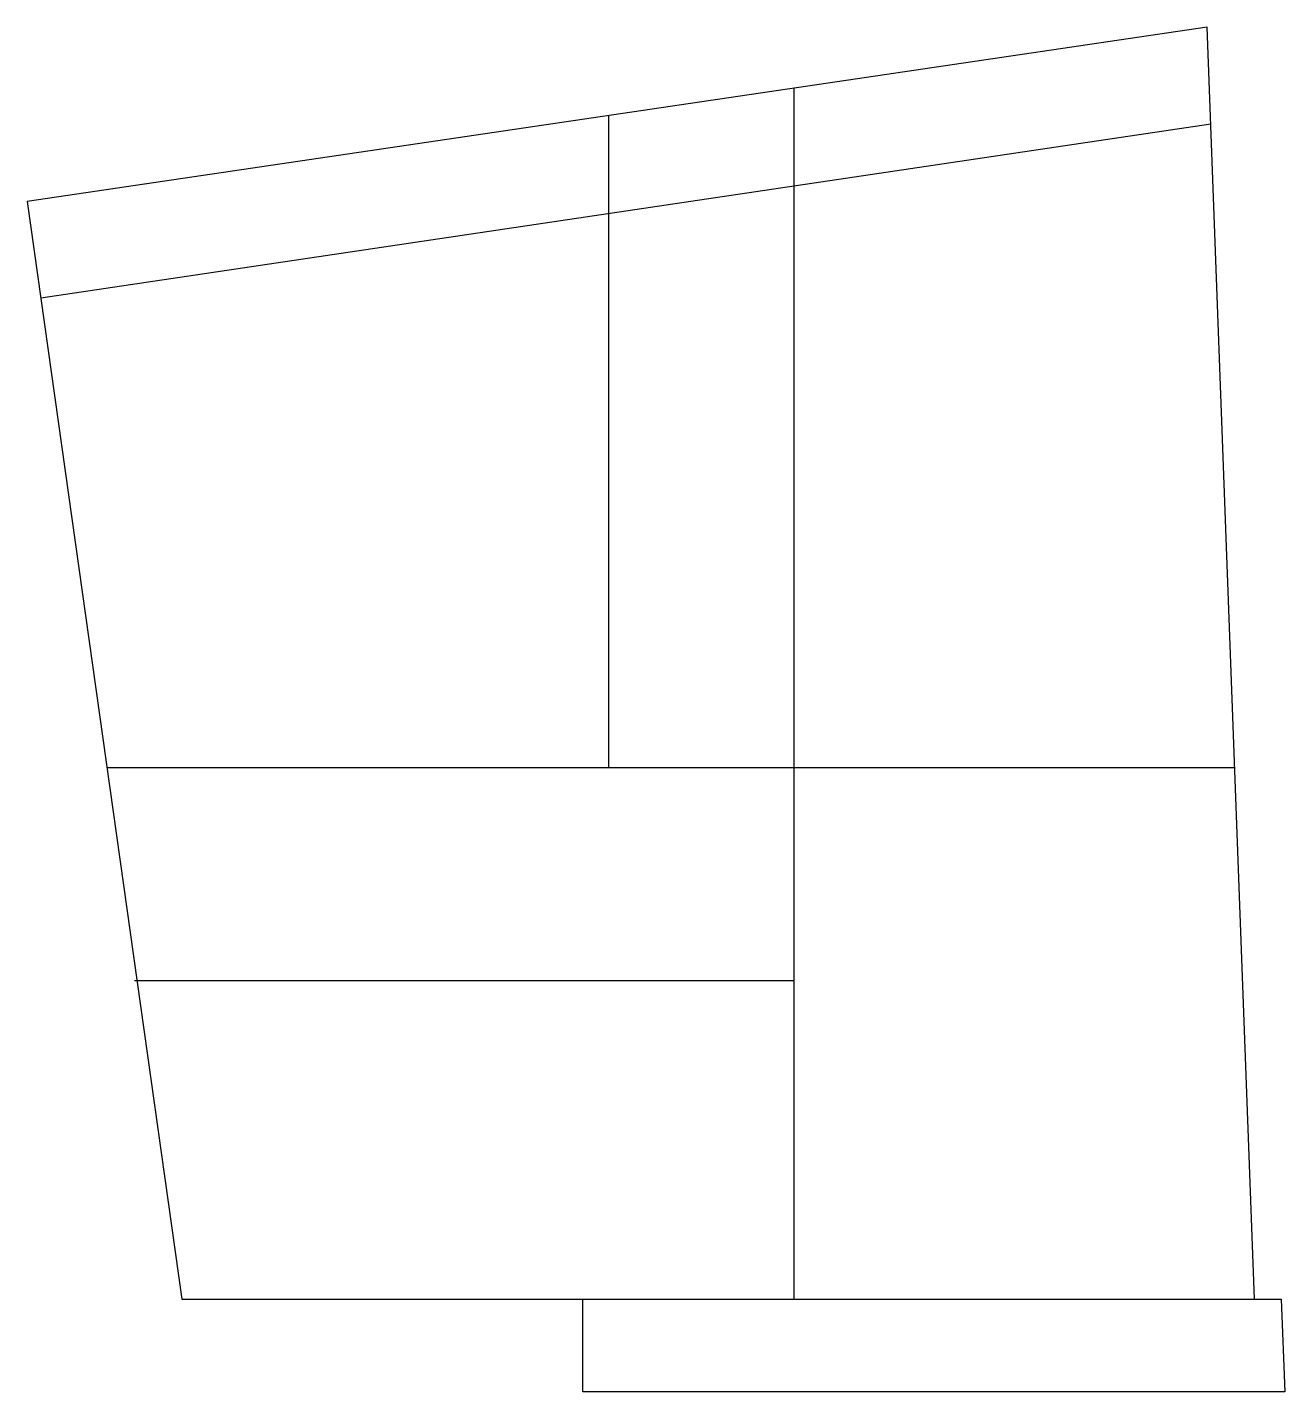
# Model space of a CAD drawing. Header units: inches. Extents: x -4 to 336, y -25 to 343.
import ezdxf

# ---------------------------------------------------------------- set-up
doc = ezdxf.new("R2010")
doc.units = ezdxf.units.IN
doc.header["$MEASUREMENT"] = 0
doc.layers.add('Layer1', color=5, linetype='Continuous')

msp = doc.modelspace()

# ---------------------------------------------------------------- linework, layer by layer
at = {"layer": 'Layer1', "ltscale": 0.5}
for p, q in [((314.78, 343.27), (-3.66, 296.22)), ((146.31, -25), (146.31, 0)), ((334.79, 0), (335.72, -25)), ((335.72, -25), (146.31, -25))]:
    msp.add_line(p, q, dxfattribs=at)
at = {"layer": 'Layer1'}
for p, q in [((327.53, 0), (314.78, 343.27)), ((203.31, 0), (203.31, 326.8)), ((0, 270.24), (315.75, 317.18)), ((153.31, 143.5), (153.31, 319.41)), ((-3.66, 296.22), (38.07, 0)), ((17.86, 143.5), (322.2, 143.5)), ((25.26, 86), (203.31, 86)), ((38.07, 0), (334.79, 0))]:
    msp.add_line(p, q, dxfattribs=at)

doc.saveas('drawing.dxf')
